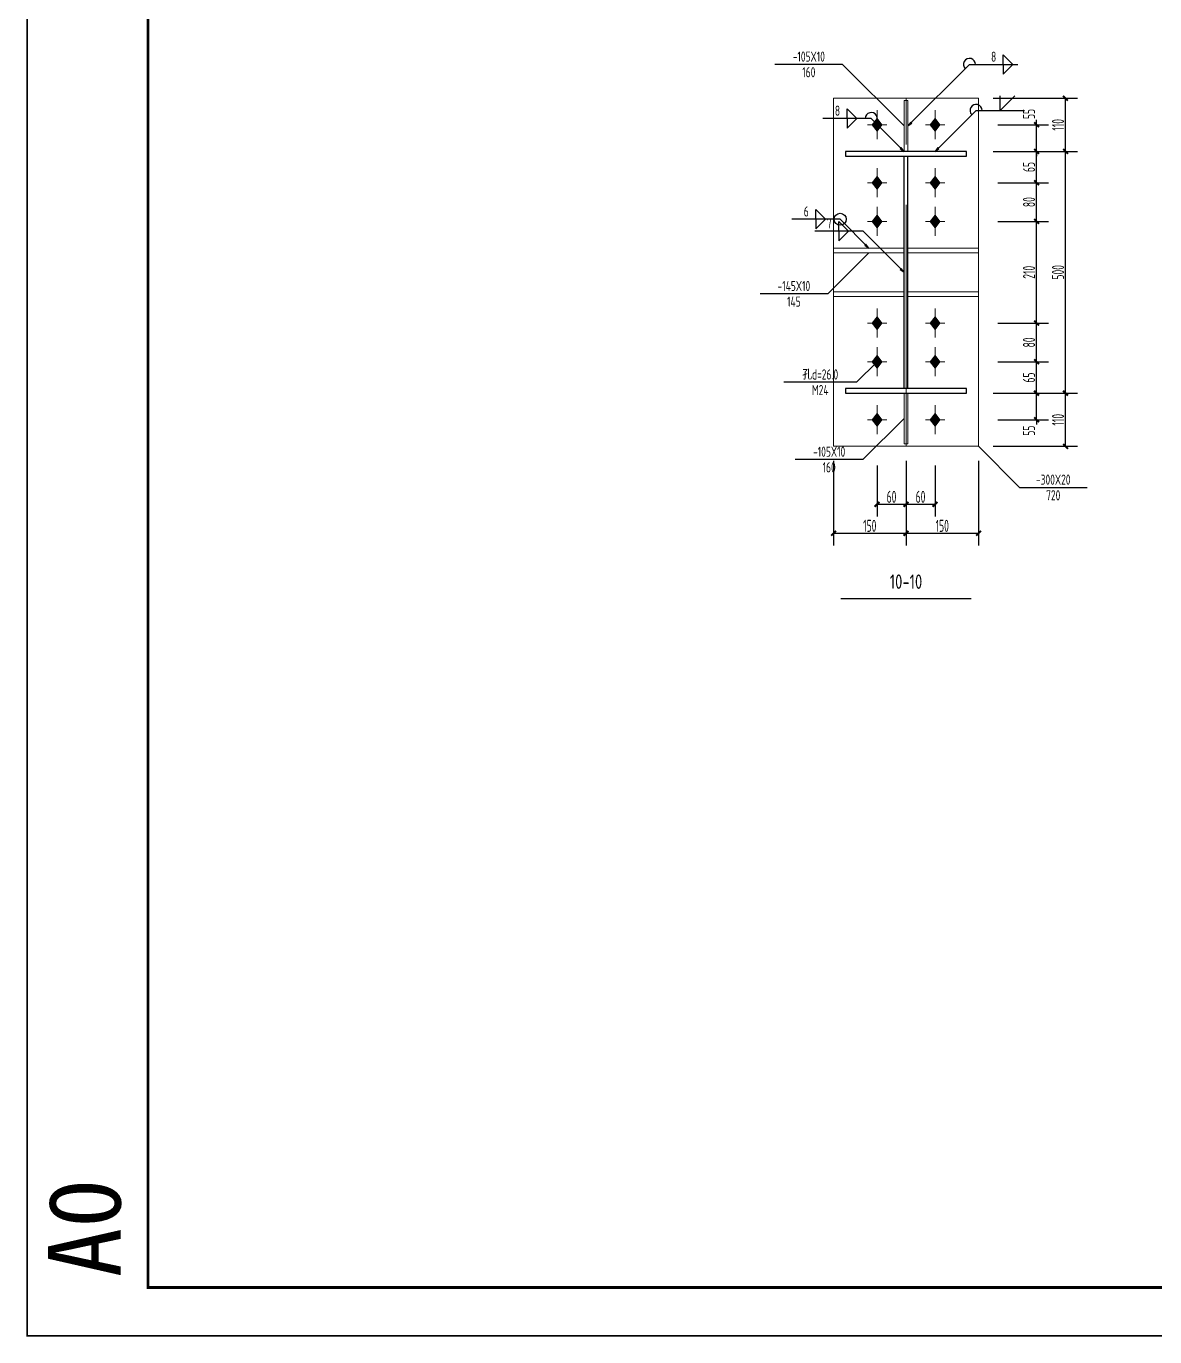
# Model space of a CAD drawing. Extents: x 447413 to 2975780, y -1432727 to 1301644.
# Drawn here: x 2617178 to 2640530, y -1278780 to -1251664 of the extents above; entities that cross this region are included whole.
import ezdxf
from ezdxf.enums import TextEntityAlignment as Align

# ---------------------------------------------------------------- set-up
doc = ezdxf.new("R2010")
doc.units = 0
doc.header["$LTSCALE"] = 1000
doc.header["$MEASUREMENT"] = 0
doc.linetypes.add('线型6', pattern=[8.75, 5, -1.25, 1.25, -1.25])
for name, color, linetype in [('10', 7, 'Continuous'), ('图框', 253, 'Continuous'), ('尺寸标注', 253, 'Continuous'), ('焊缝标注', 253, 'Continuous'), ('螺栓孔标注', 253, 'Continuous'), ('钢板标注', 253, 'Continuous')]:
    doc.layers.add(name, color=color, linetype=linetype)
doc.layers.add('20', color=2, linetype='Continuous', lineweight=18)
doc.styles.add('PkpmHz', font='Pkpmeng', dxfattribs={"width": 0.6, "bigfont": 'hztxt'})
doc.styles.add('黑体', font='simhei.ttf')
doc.dimstyles.new('Pkpm_1.00', dxfattribs={"dimtxt": 250, "dimasz": 100, "dimexe": 250, "dimexo": 0.0625, "dimgap": 30, "dimtad": 1, "dimdec": 0, "dimrnd": 5, "dimzin": 0, "dimdsep": 46, "dimtxsty": 'PkpmHz', "dimblk1": 'ARCHTICK', "dimblk2": 'ARCHTICK', "dimsah": 1, "dimcen": 0.09, "dimadec": 0, "dimazin": 0, "dimtfac": 1, "dimtdec": 0, "dimtmove": 2, "dimatfit": 1, "dimfxl": 0, "dimtolj": 1, "dimtzin": 0, "dimarcsym": 0})

# ---------------------------------------------------------------- blocks, each defined once
blk = doc.blocks.new('A$C6B0021A6')
at = {"layer": '图框', "color": 2, "const_width": 40, "elevation": -84000}
blk.add_lwpolyline([(20, 84120), (118920, 84120), (118920, 20), (20, 20)], close=True, dxfattribs=at)
at = {"layer": '图框', "color": 153, "const_width": 58, "elevation": -84000}
blk.add_lwpolyline([(111420, 1020), (2520, 1020), (2520, 83120), (111420, 83120)], close=True, dxfattribs=at)
at = {"layer": '图框', "color": 2, "style": '黑体'}
blk.add_text('A0', height=1500, rotation=90, dxfattribs=at).set_placement((1953, 1232))
blk = doc.blocks.new('_ArchTick')
at = {"color": 0, "linetype": 'ByBlock', "const_width": 0.4}
blk.add_lwpolyline([(-0.5, -0.5), (0.5, 0.5)], dxfattribs=at)
blk = doc.blocks.new('*D1413')
at = {"layer": 'Defpoints', "color": 0, "linetype": 'Continuous', "transparency": 16777216}
for p in [(2636883, -1253703), (2638083, -1253703), (2636883, -1254253)]:
    blk.add_point(p, dxfattribs=at)
at = {"layer": '尺寸标注', "color": 0, "linetype": 'Continuous', "lineweight": -2, "transparency": 16777216}
for p, q in [((2637283, -1253703), (2638333, -1253703)), ((2638083, -1253703), (2638083, -1253603)), ((2638083, -1254253), (2638083, -1253703)), ((2637283, -1254253), (2638333, -1254253)), ((2638083, -1254253), (2638083, -1254353))]:
    blk.add_line(p, q, dxfattribs=at)
at = {"layer": '尺寸标注', "color": 0, "linetype": 'Continuous', "lineweight": -2, "transparency": 16777216, "xscale": 100, "yscale": 100, "zscale": 100}
for p, rotation in [((2638083, -1253703), 270), ((2638083, -1254253), 90)]:
    blk.add_blockref('_ArchTick', p, dxfattribs=dict(at, rotation=rotation))
at = {"layer": '尺寸标注', "color": 0, "linetype": 'Continuous', "transparency": 16777216, "insert": (2637928, -1253479), "char_height": 250, "attachment_point": 5, "rotation": 90, "style": 'PkpmHz'}
blk.add_mtext('\\A1;55', dxfattribs=at)
blk = doc.blocks.new('*D1414')
at = {"layer": 'Defpoints', "color": 0, "linetype": 'Continuous', "transparency": 16777216}
for p in [(2636883, -1254253), (2638083, -1254253), (2636883, -1254903)]:
    blk.add_point(p, dxfattribs=at)
at = {"layer": '尺寸标注', "color": 0, "linetype": 'Continuous', "lineweight": -2, "transparency": 16777216}
for p, q in [((2637283, -1254253), (2638333, -1254253)), ((2638083, -1254903), (2638083, -1254253)), ((2637283, -1254903), (2638333, -1254903))]:
    blk.add_line(p, q, dxfattribs=at)
at = {"layer": '尺寸标注', "color": 0, "linetype": 'Continuous', "lineweight": -2, "transparency": 16777216, "xscale": 100, "yscale": 100, "zscale": 100}
for p, rotation in [((2638083, -1254253), 90), ((2638083, -1254903), 270)]:
    blk.add_blockref('_ArchTick', p, dxfattribs=dict(at, rotation=rotation))
at = {"layer": '尺寸标注', "color": 0, "linetype": 'Continuous', "transparency": 16777216, "insert": (2637928, -1254578), "char_height": 250, "attachment_point": 5, "rotation": 90, "style": 'PkpmHz'}
blk.add_mtext('\\A1;65', dxfattribs=at)
blk = doc.blocks.new('*D1415')
at = {"layer": 'Defpoints', "color": 0, "linetype": 'Continuous', "transparency": 16777216}
for p in [(2636883, -1254903), (2638083, -1254903), (2636883, -1255703)]:
    blk.add_point(p, dxfattribs=at)
at = {"layer": '尺寸标注', "color": 0, "linetype": 'Continuous', "lineweight": -2, "transparency": 16777216}
for p, q in [((2637283, -1254903), (2638333, -1254903)), ((2638083, -1255703), (2638083, -1254903)), ((2637283, -1255703), (2638333, -1255703))]:
    blk.add_line(p, q, dxfattribs=at)
at = {"layer": '尺寸标注', "color": 0, "linetype": 'Continuous', "lineweight": -2, "transparency": 16777216, "xscale": 100, "yscale": 100, "zscale": 100}
for p, rotation in [((2638083, -1254903), 90), ((2638083, -1255703), 270)]:
    blk.add_blockref('_ArchTick', p, dxfattribs=dict(at, rotation=rotation))
at = {"layer": '尺寸标注', "color": 0, "linetype": 'Continuous', "transparency": 16777216, "insert": (2637928, -1255303), "char_height": 250, "attachment_point": 5, "rotation": 90, "style": 'PkpmHz'}
blk.add_mtext('\\A1;80', dxfattribs=at)
blk = doc.blocks.new('*D1416')
at = {"layer": 'Defpoints', "color": 0, "linetype": 'Continuous', "transparency": 16777216}
for p in [(2636883, -1259257), (2638083, -1259257), (2636883, -1259807)]:
    blk.add_point(p, dxfattribs=at)
at = {"layer": '尺寸标注', "color": 0, "linetype": 'Continuous', "lineweight": -2, "transparency": 16777216}
for p, q in [((2637283, -1259257), (2638333, -1259257)), ((2638083, -1259257), (2638083, -1259157)), ((2638083, -1259807), (2638083, -1259257)), ((2637283, -1259807), (2638333, -1259807)), ((2638083, -1259807), (2638083, -1259907))]:
    blk.add_line(p, q, dxfattribs=at)
at = {"layer": '尺寸标注', "color": 0, "linetype": 'Continuous', "lineweight": -2, "transparency": 16777216, "xscale": 100, "yscale": 100, "zscale": 100}
for p, rotation in [((2638083, -1259257), 270), ((2638083, -1259807), 90)]:
    blk.add_blockref('_ArchTick', p, dxfattribs=dict(at, rotation=rotation))
at = {"layer": '尺寸标注', "color": 0, "linetype": 'Continuous', "transparency": 16777216, "insert": (2637928, -1260031), "char_height": 250, "attachment_point": 5, "rotation": 90, "style": 'PkpmHz'}
blk.add_mtext('\\A1;55', dxfattribs=at)
blk = doc.blocks.new('*D1417')
at = {"layer": 'Defpoints', "color": 0, "linetype": 'Continuous', "transparency": 16777216}
for p in [(2636883, -1258607), (2638083, -1258607), (2636883, -1259257)]:
    blk.add_point(p, dxfattribs=at)
at = {"layer": '尺寸标注', "color": 0, "linetype": 'Continuous', "lineweight": -2, "transparency": 16777216}
for p, q in [((2637283, -1258607), (2638333, -1258607)), ((2638083, -1259257), (2638083, -1258607)), ((2637283, -1259257), (2638333, -1259257))]:
    blk.add_line(p, q, dxfattribs=at)
at = {"layer": '尺寸标注', "color": 0, "linetype": 'Continuous', "lineweight": -2, "transparency": 16777216, "xscale": 100, "yscale": 100, "zscale": 100}
for p, rotation in [((2638083, -1258607), 90), ((2638083, -1259257), 270)]:
    blk.add_blockref('_ArchTick', p, dxfattribs=dict(at, rotation=rotation))
at = {"layer": '尺寸标注', "color": 0, "linetype": 'Continuous', "transparency": 16777216, "insert": (2637928, -1258932), "char_height": 250, "attachment_point": 5, "rotation": 90, "style": 'PkpmHz'}
blk.add_mtext('\\A1;65', dxfattribs=at)
blk = doc.blocks.new('*D1418')
at = {"layer": 'Defpoints', "color": 0, "linetype": 'Continuous', "transparency": 16777216}
for p in [(2636883, -1257807), (2638083, -1257807), (2636883, -1258607)]:
    blk.add_point(p, dxfattribs=at)
at = {"layer": '尺寸标注', "color": 0, "linetype": 'Continuous', "lineweight": -2, "transparency": 16777216}
for p, q in [((2637283, -1257807), (2638333, -1257807)), ((2638083, -1258607), (2638083, -1257807)), ((2637283, -1258607), (2638333, -1258607))]:
    blk.add_line(p, q, dxfattribs=at)
at = {"layer": '尺寸标注', "color": 0, "linetype": 'Continuous', "lineweight": -2, "transparency": 16777216, "xscale": 100, "yscale": 100, "zscale": 100}
for p, rotation in [((2638083, -1257807), 90), ((2638083, -1258607), 270)]:
    blk.add_blockref('_ArchTick', p, dxfattribs=dict(at, rotation=rotation))
at = {"layer": '尺寸标注', "color": 0, "linetype": 'Continuous', "transparency": 16777216, "insert": (2637928, -1258207), "char_height": 250, "attachment_point": 5, "rotation": 90, "style": 'PkpmHz'}
blk.add_mtext('\\A1;80', dxfattribs=at)
blk = doc.blocks.new('*D1419')
at = {"layer": 'Defpoints', "color": 0, "linetype": 'Continuous', "transparency": 16777216}
for p in [(2636883, -1255703), (2638083, -1255703), (2636883, -1257807)]:
    blk.add_point(p, dxfattribs=at)
at = {"layer": '尺寸标注', "color": 0, "linetype": 'Continuous', "lineweight": -2, "transparency": 16777216}
for p, q in [((2637283, -1255703), (2638333, -1255703)), ((2638083, -1257807), (2638083, -1255703)), ((2637283, -1257807), (2638333, -1257807))]:
    blk.add_line(p, q, dxfattribs=at)
at = {"layer": '尺寸标注', "color": 0, "linetype": 'Continuous', "lineweight": -2, "transparency": 16777216, "xscale": 100, "yscale": 100, "zscale": 100}
for p, rotation in [((2638083, -1255703), 90), ((2638083, -1257807), 270)]:
    blk.add_blockref('_ArchTick', p, dxfattribs=dict(at, rotation=rotation))
at = {"layer": '尺寸标注', "color": 0, "linetype": 'Continuous', "transparency": 16777216, "insert": (2637928, -1256755), "char_height": 250, "attachment_point": 5, "rotation": 90, "style": 'PkpmHz'}
blk.add_mtext('\\A1;210', dxfattribs=at)
blk = doc.blocks.new('*D1420')
at = {"layer": 'Defpoints', "color": 0, "linetype": 'Continuous', "transparency": 16777216}
for p in [(2634783, -1260356), (2635383, -1260356), (2635383, -1261556)]:
    blk.add_point(p, dxfattribs=at)
at = {"layer": '尺寸标注', "color": 0, "linetype": 'Continuous', "lineweight": -2, "transparency": 16777216}
for p, q in [((2634783, -1260756), (2634783, -1261806)), ((2635383, -1260756), (2635383, -1261806)), ((2634783, -1261556), (2635383, -1261556))]:
    blk.add_line(p, q, dxfattribs=at)
at = {"layer": '尺寸标注', "color": 0, "linetype": 'Continuous', "lineweight": -2, "transparency": 16777216, "xscale": 100, "yscale": 100, "zscale": 100, "rotation": 180}
blk.add_blockref('_ArchTick', (2634783, -1261556), dxfattribs=at)
at = {"layer": '尺寸标注', "color": 0, "linetype": 'Continuous', "lineweight": -2, "transparency": 16777216, "xscale": 100, "yscale": 100, "zscale": 100}
blk.add_blockref('_ArchTick', (2635383, -1261556), dxfattribs=at)
at = {"layer": '尺寸标注', "color": 0, "linetype": 'Continuous', "transparency": 16777216, "insert": (2635083, -1261401), "char_height": 250, "attachment_point": 5, "style": 'PkpmHz'}
blk.add_mtext('\\A1;60', dxfattribs=at)
blk = doc.blocks.new('*D1421')
at = {"layer": 'Defpoints', "color": 0, "linetype": 'Continuous', "transparency": 16777216}
for p in [(2635383, -1260356), (2635983, -1260356), (2635983, -1261556)]:
    blk.add_point(p, dxfattribs=at)
at = {"layer": '尺寸标注', "color": 0, "linetype": 'Continuous', "lineweight": -2, "transparency": 16777216}
for p, q in [((2635383, -1260756), (2635383, -1261806)), ((2635983, -1260756), (2635983, -1261806)), ((2635383, -1261556), (2635983, -1261556))]:
    blk.add_line(p, q, dxfattribs=at)
at = {"layer": '尺寸标注', "color": 0, "linetype": 'Continuous', "lineweight": -2, "transparency": 16777216, "xscale": 100, "yscale": 100, "zscale": 100, "rotation": 180}
blk.add_blockref('_ArchTick', (2635383, -1261556), dxfattribs=at)
at = {"layer": '尺寸标注', "color": 0, "linetype": 'Continuous', "lineweight": -2, "transparency": 16777216, "xscale": 100, "yscale": 100, "zscale": 100}
blk.add_blockref('_ArchTick', (2635983, -1261556), dxfattribs=at)
at = {"layer": '尺寸标注', "color": 0, "linetype": 'Continuous', "transparency": 16777216, "insert": (2635683, -1261401), "char_height": 250, "attachment_point": 5, "style": 'PkpmHz'}
blk.add_mtext('\\A1;60', dxfattribs=at)
blk = doc.blocks.new('*D1422')
at = {"layer": 'Defpoints', "color": 0, "linetype": 'Continuous', "transparency": 16777216}
for p in [(2633883, -1260356), (2635383, -1260356), (2635383, -1262156)]:
    blk.add_point(p, dxfattribs=at)
at = {"layer": '尺寸标注', "color": 0, "linetype": 'Continuous', "lineweight": -2, "transparency": 16777216}
for p, q in [((2633883, -1260656), (2633883, -1262406)), ((2635383, -1260656), (2635383, -1262406)), ((2633883, -1262156), (2635383, -1262156))]:
    blk.add_line(p, q, dxfattribs=at)
at = {"layer": '尺寸标注', "color": 0, "linetype": 'Continuous', "lineweight": -2, "transparency": 16777216, "xscale": 100, "yscale": 100, "zscale": 100, "rotation": 180}
blk.add_blockref('_ArchTick', (2633883, -1262156), dxfattribs=at)
at = {"layer": '尺寸标注', "color": 0, "linetype": 'Continuous', "lineweight": -2, "transparency": 16777216, "xscale": 100, "yscale": 100, "zscale": 100}
blk.add_blockref('_ArchTick', (2635383, -1262156), dxfattribs=at)
at = {"layer": '尺寸标注', "color": 0, "linetype": 'Continuous', "transparency": 16777216, "insert": (2634633, -1262001), "char_height": 250, "attachment_point": 5, "style": 'PkpmHz'}
blk.add_mtext('\\A1;150', dxfattribs=at)
blk = doc.blocks.new('*D1423')
at = {"layer": 'Defpoints', "color": 0, "linetype": 'Continuous', "transparency": 16777216}
for p in [(2635383, -1260356), (2636883, -1260356), (2636883, -1262156)]:
    blk.add_point(p, dxfattribs=at)
at = {"layer": '尺寸标注', "color": 0, "linetype": 'Continuous', "lineweight": -2, "transparency": 16777216}
for p, q in [((2635383, -1260656), (2635383, -1262406)), ((2636883, -1260656), (2636883, -1262406)), ((2635383, -1262156), (2636883, -1262156))]:
    blk.add_line(p, q, dxfattribs=at)
at = {"layer": '尺寸标注', "color": 0, "linetype": 'Continuous', "lineweight": -2, "transparency": 16777216, "xscale": 100, "yscale": 100, "zscale": 100, "rotation": 180}
blk.add_blockref('_ArchTick', (2635383, -1262156), dxfattribs=at)
at = {"layer": '尺寸标注', "color": 0, "linetype": 'Continuous', "lineweight": -2, "transparency": 16777216, "xscale": 100, "yscale": 100, "zscale": 100}
blk.add_blockref('_ArchTick', (2636883, -1262156), dxfattribs=at)
at = {"layer": '尺寸标注', "color": 0, "linetype": 'Continuous', "transparency": 16777216, "insert": (2636133, -1262001), "char_height": 250, "attachment_point": 5, "style": 'PkpmHz'}
blk.add_mtext('\\A1;150', dxfattribs=at)
blk = doc.blocks.new('*D1424')
at = {"layer": 'Defpoints', "color": 0, "linetype": 'Continuous', "transparency": 16777216}
for p in [(2636883, -1259257), (2638683, -1259257), (2636883, -1260356)]:
    blk.add_point(p, dxfattribs=at)
at = {"layer": '尺寸标注', "color": 0, "linetype": 'Continuous', "lineweight": -2, "transparency": 16777216}
for p, q in [((2637183, -1259257), (2638933, -1259257)), ((2638683, -1260356), (2638683, -1259257)), ((2637183, -1260356), (2638933, -1260356))]:
    blk.add_line(p, q, dxfattribs=at)
at = {"layer": '尺寸标注', "color": 0, "linetype": 'Continuous', "lineweight": -2, "transparency": 16777216, "xscale": 100, "yscale": 100, "zscale": 100}
for p, rotation in [((2638683, -1259257), 90), ((2638683, -1260356), 270)]:
    blk.add_blockref('_ArchTick', p, dxfattribs=dict(at, rotation=rotation))
at = {"layer": '尺寸标注', "color": 0, "linetype": 'Continuous', "transparency": 16777216, "insert": (2638528, -1259806), "char_height": 250, "attachment_point": 5, "rotation": 90, "style": 'PkpmHz'}
blk.add_mtext('\\A1;110', dxfattribs=at)
blk = doc.blocks.new('*D1425')
at = {"layer": 'Defpoints', "color": 0, "linetype": 'Continuous', "transparency": 16777216}
for p in [(2636883, -1254253), (2638683, -1254253), (2636883, -1259257)]:
    blk.add_point(p, dxfattribs=at)
at = {"layer": '尺寸标注', "color": 0, "linetype": 'Continuous', "lineweight": -2, "transparency": 16777216}
for p, q in [((2637183, -1254253), (2638933, -1254253)), ((2638683, -1259257), (2638683, -1254253)), ((2637183, -1259257), (2638933, -1259257))]:
    blk.add_line(p, q, dxfattribs=at)
at = {"layer": '尺寸标注', "color": 0, "linetype": 'Continuous', "lineweight": -2, "transparency": 16777216, "xscale": 100, "yscale": 100, "zscale": 100}
for p, rotation in [((2638683, -1254253), 90), ((2638683, -1259257), 270)]:
    blk.add_blockref('_ArchTick', p, dxfattribs=dict(at, rotation=rotation))
at = {"layer": '尺寸标注', "color": 0, "linetype": 'Continuous', "transparency": 16777216, "insert": (2638528, -1256755), "char_height": 250, "attachment_point": 5, "rotation": 90, "style": 'PkpmHz'}
blk.add_mtext('\\A1;500', dxfattribs=at)
blk = doc.blocks.new('*D1426')
at = {"layer": 'Defpoints', "color": 0, "linetype": 'Continuous', "transparency": 16777216}
for p in [(2636883, -1253154), (2638683, -1253154), (2636883, -1254253)]:
    blk.add_point(p, dxfattribs=at)
at = {"layer": '尺寸标注', "color": 0, "linetype": 'Continuous', "lineweight": -2, "transparency": 16777216}
for p, q in [((2637183, -1253154), (2638933, -1253154)), ((2638683, -1254253), (2638683, -1253154)), ((2637183, -1254253), (2638933, -1254253))]:
    blk.add_line(p, q, dxfattribs=at)
at = {"layer": '尺寸标注', "color": 0, "linetype": 'Continuous', "lineweight": -2, "transparency": 16777216, "xscale": 100, "yscale": 100, "zscale": 100}
for p, rotation in [((2638683, -1253154), 90), ((2638683, -1254253), 270)]:
    blk.add_blockref('_ArchTick', p, dxfattribs=dict(at, rotation=rotation))
at = {"layer": '尺寸标注', "color": 0, "linetype": 'Continuous', "transparency": 16777216, "insert": (2638528, -1253704), "char_height": 250, "attachment_point": 5, "rotation": 90, "style": 'PkpmHz'}
blk.add_mtext('\\A1;110', dxfattribs=at)

msp = doc.modelspace()

# ---------------------------------------------------------------- hatches: boundary and pattern name
at = {"layer": '10'}
for points in [[(2634782.9, -1253573.1), (2634682.9, -1253703.1), (2634782.9, -1253833.1), (2634882.9, -1253703.1)], [(2635982.9, -1253573.1), (2635882.9, -1253703.1), (2635982.9, -1253833.1), (2636082.9, -1253703.1)], [(2634782.9, -1254773.1), (2634682.9, -1254903.1), (2634782.9, -1255033.1), (2634882.9, -1254903.1)], [(2635982.9, -1254773.1), (2635882.9, -1254903.1), (2635982.9, -1255033.1), (2636082.9, -1254903.1)], [(2634782.9, -1255573.1), (2634682.9, -1255703.1), (2634782.9, -1255833.1), (2634882.9, -1255703.1)], [(2635982.9, -1255573.1), (2635882.9, -1255703.1), (2635982.9, -1255833.1), (2636082.9, -1255703.1)], [(2634782.9, -1257677.2), (2634682.9, -1257807.2), (2634782.9, -1257937.2), (2634882.9, -1257807.2)], [(2635982.9, -1257677.2), (2635882.9, -1257807.2), (2635982.9, -1257937.2), (2636082.9, -1257807.2)], [(2634782.9, -1258477.2), (2634682.9, -1258607.2), (2634782.9, -1258737.2), (2634882.9, -1258607.2)], [(2635982.9, -1258477.2), (2635882.9, -1258607.2), (2635982.9, -1258737.2), (2636082.9, -1258607.2)], [(2634782.9, -1259677.2), (2634682.9, -1259807.2), (2634782.9, -1259937.2), (2634882.9, -1259807.2)], [(2635982.9, -1259677.2), (2635882.9, -1259807.2), (2635982.9, -1259937.2), (2636082.9, -1259807.2)]]:
    msp.add_hatch(color=1, dxfattribs=at).paths.add_polyline_path(points)
at = {"layer": '焊缝标注'}
for points in [[(2635422.9, -1253728.1), (2635504.2, -1253668), (2635483, -1253646.8)], [(2635342.9, -1254253.1), (2635282.9, -1254171.7), (2635261.6, -1254192.9)], [(2635982.9, -1254253.1), (2636064.2, -1254193), (2636043, -1254171.8)], [(2634612.9, -1256253.1), (2634552.9, -1256171.7), (2634531.6, -1256192.9)], [(2635342.9, -1256755.1), (2635282.9, -1256673.7), (2635261.6, -1256694.9)]]:
    msp.add_hatch(color=256, dxfattribs=at).paths.add_polyline_path(points)

# ---------------------------------------------------------------- linework, layer by layer
at = {"layer": '10', "linetype": '线型6', "lineweight": 18}
msp.add_line((2635382.9, -1260360.8, 126000), (2635382.9, -1253149.5, 126000), dxfattribs=at)
at = {"layer": '10', "color": 9, "lineweight": 18}
for p, q in [((2634782.9, -1253403.1, 126000), (2634782.9, -1254003.1, 126000)), ((2635982.9, -1253403.1, 126000), (2635982.9, -1254003.1, 126000)), ((2634982.9, -1253703.1, 126000), (2634582.9, -1253703.1, 126000)), ((2636182.9, -1253703.1, 126000), (2635782.9, -1253703.1, 126000)), ((2634782.9, -1254603.1, 126000), (2634782.9, -1255203.1, 126000)), ((2635982.9, -1254603.1, 126000), (2635982.9, -1255203.1, 126000)), ((2634982.9, -1254903.1, 126000), (2634582.9, -1254903.1, 126000)), ((2636182.9, -1254903.1, 126000), (2635782.9, -1254903.1, 126000)), ((2634782.9, -1255403.1, 126000), (2634782.9, -1256003.1, 126000)), ((2635982.9, -1255403.1, 126000), (2635982.9, -1256003.1, 126000)), ((2634982.9, -1255703.1, 126000), (2634582.9, -1255703.1, 126000)), ((2636182.9, -1255703.1, 126000), (2635782.9, -1255703.1, 126000)), ((2634782.9, -1257507.2, 126000), (2634782.9, -1258107.2, 126000)), ((2635982.9, -1257507.2, 126000), (2635982.9, -1258107.2, 126000)), ((2634982.9, -1257807.2, 126000), (2634582.9, -1257807.2, 126000)), ((2636182.9, -1257807.2, 126000), (2635782.9, -1257807.2, 126000)), ((2634782.9, -1258307.2, 126000), (2634782.9, -1258907.2, 126000)), ((2635982.9, -1258307.2, 126000), (2635982.9, -1258907.2, 126000)), ((2634982.9, -1258607.2, 126000), (2634582.9, -1258607.2, 126000)), ((2636182.9, -1258607.2, 126000), (2635782.9, -1258607.2, 126000)), ((2634782.9, -1259507.2, 126000), (2634782.9, -1260107.2, 126000)), ((2635982.9, -1259507.2, 126000), (2635982.9, -1260107.2, 126000)), ((2634982.9, -1259807.2, 126000), (2634582.9, -1259807.2, 126000)), ((2636182.9, -1259807.2, 126000), (2635782.9, -1259807.2, 126000))]:
    msp.add_line(p, q, dxfattribs=at)
at = {"layer": '10', "color": 3}
for p, q in [((2636632.9, -1254253.1, 126000), (2634132.9, -1254253.1, 126000)), ((2634132.9, -1254253.1, 126000), (2634132.9, -1254353.1, 126000)), ((2634132.9, -1254353.1, 126000), (2636632.9, -1254353.1, 126000)), ((2635342.9, -1259157.2, 126000), (2635342.9, -1254353.1, 126000)), ((2635422.9, -1259157.2, 126000), (2635422.9, -1254353.1, 126000)), ((2636632.9, -1254353.1, 126000), (2636632.9, -1254253.1, 126000)), ((2636632.9, -1259157.2, 126000), (2634132.9, -1259157.2, 126000)), ((2634132.9, -1259157.2, 126000), (2634132.9, -1259257.2, 126000)), ((2634132.9, -1259257.2, 126000), (2636632.9, -1259257.2, 126000)), ((2636632.9, -1259257.2, 126000), (2636632.9, -1259157.2, 126000))]:
    msp.add_line(p, q, dxfattribs=at)
at = {"layer": '10'}
msp.add_line((2634032.9, -1263505.8, 126000), (2636732.9, -1263505.8, 126000), dxfattribs=at)
at = {"layer": '10', "color": 1, "linetype": 'Continuous', "elevation": 126000}
for points in [[(2634782.9, -1253573.1), (2634682.9, -1253703.1), (2634782.9, -1253833.1), (2634882.9, -1253703.1)], [(2635982.9, -1253573.1), (2635882.9, -1253703.1), (2635982.9, -1253833.1), (2636082.9, -1253703.1)], [(2634782.9, -1254773.1), (2634682.9, -1254903.1), (2634782.9, -1255033.1), (2634882.9, -1254903.1)], [(2635982.9, -1254773.1), (2635882.9, -1254903.1), (2635982.9, -1255033.1), (2636082.9, -1254903.1)], [(2634782.9, -1255573.1), (2634682.9, -1255703.1), (2634782.9, -1255833.1), (2634882.9, -1255703.1)], [(2635982.9, -1255573.1), (2635882.9, -1255703.1), (2635982.9, -1255833.1), (2636082.9, -1255703.1)], [(2634782.9, -1257677.2), (2634682.9, -1257807.2), (2634782.9, -1257937.2), (2634882.9, -1257807.2)], [(2635982.9, -1257677.2), (2635882.9, -1257807.2), (2635982.9, -1257937.2), (2636082.9, -1257807.2)], [(2634782.9, -1258477.2), (2634682.9, -1258607.2), (2634782.9, -1258737.2), (2634882.9, -1258607.2)], [(2635982.9, -1258477.2), (2635882.9, -1258607.2), (2635982.9, -1258737.2), (2636082.9, -1258607.2)], [(2634782.9, -1259677.2), (2634682.9, -1259807.2), (2634782.9, -1259937.2), (2634882.9, -1259807.2)], [(2635982.9, -1259677.2), (2635882.9, -1259807.2), (2635982.9, -1259937.2), (2636082.9, -1259807.2)]]:
    msp.add_lwpolyline(points, close=True, dxfattribs=at)
at = {"layer": '20'}
for p, q in [((2636882.9, -1253154.5, 126000), (2633882.9, -1253154.5, 126000)), ((2633882.9, -1253154.5, 126000), (2633882.9, -1260355.8, 126000)), ((2635422.9, -1253203.1, 126000), (2635342.9, -1253203.1, 126000)), ((2635342.9, -1253203.1, 126000), (2635342.9, -1254253.1, 126000)), ((2635422.9, -1254253.1, 126000), (2635422.9, -1253203.1, 126000)), ((2636882.9, -1260355.8, 126000), (2636882.9, -1253154.5, 126000)), ((2635342.9, -1254253.1, 126000), (2635422.9, -1254253.1, 126000)), ((2635342.9, -1256253.1, 126000), (2633882.9, -1256253.1, 126000)), ((2633882.9, -1256253.1, 126000), (2633882.9, -1256353.1, 126000)), ((2635342.9, -1256353.1, 126000), (2635342.9, -1256253.1, 126000)), ((2635422.9, -1256253.1, 126000), (2636882.9, -1256253.1, 126000)), ((2635422.9, -1256353.1, 126000), (2635422.9, -1256253.1, 126000)), ((2636882.9, -1256253.1, 126000), (2636882.9, -1256353.1, 126000)), ((2633882.9, -1256353.1, 126000), (2635342.9, -1256353.1, 126000)), ((2636882.9, -1256353.1, 126000), (2635422.9, -1256353.1, 126000)), ((2633882.9, -1257257.2, 126000), (2633882.9, -1257157.2, 126000)), ((2633882.9, -1257157.2, 126000), (2635342.9, -1257157.2, 126000)), ((2635342.9, -1257257.2, 126000), (2633882.9, -1257257.2, 126000)), ((2635342.9, -1257157.2, 126000), (2635342.9, -1257257.2, 126000)), ((2636882.9, -1257157.2, 126000), (2635422.9, -1257157.2, 126000)), ((2635422.9, -1257157.2, 126000), (2635422.9, -1257257.2, 126000)), ((2635422.9, -1257257.2, 126000), (2636882.9, -1257257.2, 126000)), ((2636882.9, -1257257.2, 126000), (2636882.9, -1257157.2, 126000)), ((2635342.9, -1259257.2, 126000), (2635422.9, -1259257.2, 126000)), ((2635342.9, -1260307.2, 126000), (2635342.9, -1259257.2, 126000)), ((2635422.9, -1259257.2, 126000), (2635422.9, -1260307.2, 126000)), ((2633882.9, -1260355.8, 126000), (2636882.9, -1260355.8, 126000)), ((2635422.9, -1260307.2, 126000), (2635342.9, -1260307.2, 126000))]:
    msp.add_line(p, q, dxfattribs=at)
at = {"layer": '焊缝标注'}
for p, q in [((2635422.9, -1253728.1, 126000), (2636696.2, -1252455.8, 126000)), ((2636696.2, -1252455.8, 126000), (2637696.2, -1252455.8, 126000)), ((2637396.2, -1252255.8, 126000), (2637596.2, -1252455.8, 126000)), ((2637396.2, -1252455.8, 126000), (2637396.2, -1252255.8, 126000)), ((2637396.2, -1252655.8, 126000), (2637596.2, -1252455.8, 126000)), ((2637396.2, -1252455.8, 126000), (2637396.2, -1252655.8, 126000)), ((2637331.7, -1253404.9, 126000), (2637331.7, -1253104.9, 126000)), ((2637331.7, -1253404.9, 126000), (2637631.7, -1253104.9, 126000)), ((2634664.9, -1253573.4, 126000), (2633664.9, -1253573.4, 126000)), ((2634364.9, -1253573.4, 126000), (2634164.9, -1253373.4, 126000)), ((2634164.9, -1253573.4, 126000), (2634164.9, -1253373.4, 126000)), ((2634364.9, -1253573.4, 126000), (2634164.9, -1253773.4, 126000)), ((2634164.9, -1253573.4, 126000), (2634164.9, -1253773.4, 126000)), ((2635342.9, -1254253.1, 126000), (2634664.9, -1253573.4, 126000)), ((2635982.9, -1254253.1, 126000), (2636831.7, -1253404.9, 126000)), ((2636831.7, -1253404.9, 126000), (2637831.7, -1253404.9, 126000)), ((2633719.6, -1255658.4, 126000), (2633519.6, -1255458.4, 126000)), ((2633519.6, -1255658.4, 126000), (2633519.6, -1255458.4, 126000)), ((2634019.6, -1255658.4, 126000), (2633019.6, -1255658.4, 126000)), ((2633719.6, -1255658.4, 126000), (2633519.6, -1255858.4, 126000)), ((2633519.6, -1255658.4, 126000), (2633519.6, -1255858.4, 126000)), ((2634195.3, -1255905.6, 126000), (2633995.3, -1255705.6, 126000)), ((2633995.3, -1255905.6, 126000), (2633995.3, -1255705.6, 126000)), ((2634612.9, -1256253.1, 126000), (2634019.6, -1255658.4, 126000)), ((2634495.3, -1255905.6, 126000), (2633495.3, -1255905.6, 126000)), ((2634195.3, -1255905.6, 126000), (2633995.3, -1256105.6, 126000)), ((2633995.3, -1255905.6, 126000), (2633995.3, -1256105.6, 126000)), ((2635342.9, -1256755.1, 126000), (2634495.3, -1255905.6, 126000))]:
    msp.add_line(p, q, dxfattribs=at)
at = {"layer": '焊缝标注', "linetype": 'Continuous', "elevation": 126000}
for points in [[(2635422.9, -1253728.1), (2635504.2, -1253668), (2635483, -1253646.8)], [(2635342.9, -1254253.1), (2635282.9, -1254171.7), (2635261.6, -1254192.9)], [(2635982.9, -1254253.1), (2636064.2, -1254193), (2636043, -1254171.8)], [(2634612.9, -1256253.1), (2634552.9, -1256171.7), (2634531.6, -1256192.9)], [(2635342.9, -1256755.1), (2635282.9, -1256673.7), (2635261.6, -1256694.9)]]:
    msp.add_lwpolyline(points, close=True, dxfattribs=at)
at = {"layer": '焊缝标注'}
msp.add_circle((2634019.6, -1255658.4, 126000), 125, dxfattribs=at)
for centre, start, end in [((2636696.2, -1252455.8, 126000), 0, 224.97719), ((2636831.7, -1253404.9, 126000), 0, 224.97719), ((2634664.9, -1253573.4, 126000), 314.93158, 180)]:
    msp.add_arc(centre, 125, start, end, dxfattribs=at)
at = {"layer": '螺栓孔标注'}
for p, q in [((2634782.9, -1258607.2, 126000), (2634357.7, -1259030.6, 126000)), ((2634357.7, -1259030.6, 126000), (2632857.7, -1259030.6, 126000))]:
    msp.add_line(p, q, dxfattribs=at)
at = {"layer": '螺栓孔标注', "const_width": 0.1, "elevation": 126000}
msp.add_lwpolyline([(2634782.9, -1258607.2, 1), (2634782.8, -1258607.2, 1)], format="xyb", close=True, dxfattribs=at)
at = {"layer": '钢板标注'}
for p, q in [((2634071.6, -1252453.8, 126000), (2632671.6, -1252453.8, 126000)), ((2635342.9, -1253728.1, 126000), (2634071.6, -1252453.8, 126000)), ((2634612.9, -1256353.1, 126000), (2633762.6, -1257199.9, 126000)), ((2633762.6, -1257199.9, 126000), (2632362.6, -1257199.9, 126000)), ((2635342.9, -1259782.2, 126000), (2634492.6, -1260629, 126000)), ((2636882.9, -1260355.8, 126000), (2637729, -1261206.7, 126000)), ((2634492.6, -1260629, 126000), (2633092.6, -1260629, 126000)), ((2637729, -1261206.7, 126000), (2639129, -1261206.7, 126000))]:
    msp.add_line(p, q, dxfattribs=at)
at = {"layer": '钢板标注', "const_width": 0.1, "elevation": 126000}
for points in [[(2635342.9, -1253728.1, 1), (2635342.8, -1253728.1, 1)], [(2634612.9, -1256353.1, 1), (2634612.8, -1256353.1, 1)], [(2635342.9, -1259782.2, 1), (2635342.8, -1259782.2, 1)], [(2636882.9, -1260355.8, 1), (2636882.8, -1260355.8, 1)]]:
    msp.add_lwpolyline(points, format="xyb", close=True, dxfattribs=at)

# ---------------------------------------------------------------- block references
msp.add_blockref('A$C6B0021A6', (2617178.3, -1278780.1, 210000))

# ---------------------------------------------------------------- texts
at = {"layer": '10', "style": 'PkpmHz', "width": 0.77}
msp.add_text('10-10', height=300, dxfattribs=at).set_placement((2635382.9, -1263155.8, 126000), align=Align.MIDDLE_CENTER)
at = {"layer": '焊缝标注', "style": 'PkpmHz', "width": 0.71}
for s, p in [('8', (2637196.2, -1252399.2, 126000)), ('8', (2633964.9, -1253516.8, 126000)), ('6', (2633319.6, -1255601.8, 126000)), ('7', (2633795.3, -1255849, 126000))]:
    msp.add_text(s, height=210, dxfattribs=at).set_placement(p, align=Align.CENTER)
at = {"layer": '螺栓孔标注', "style": 'PkpmHz', "width": 0.71}
msp.add_text('孔d=26.0', height=210, dxfattribs=at).set_placement((2633607.7, -1258974, 126000), align=Align.CENTER)
msp.add_text('M24', height=210, dxfattribs=at).set_placement((2633607.7, -1259087.2, 126000), align=Align.TOP_CENTER)
at = {"layer": '钢板标注', "style": 'PkpmHz', "width": 0.71}
for s, p in [('-105X10', (2633371.6, -1252397.2, 126000)), ('-145X10', (2633062.6, -1257143.3, 126000)), ('-105X10', (2633792.6, -1260572.4, 126000)), ('-300X20', (2638429, -1261150.1, 126000))]:
    msp.add_text(s, height=210, dxfattribs=at).set_placement(p, align=Align.CENTER)
for s, p in [('160', (2633371.6, -1252510.4, 126000)), ('145', (2633062.6, -1257256.5, 126000)), ('160', (2633792.6, -1260685.6, 126000)), ('720', (2638429, -1261263.3, 126000))]:
    msp.add_text(s, height=210, dxfattribs=at).set_placement(p, align=Align.TOP_CENTER)

# ---------------------------------------------------------------- dimensions: what is measured, and where the dimension line sits
at = {"layer": '尺寸标注', "linetype": 'Continuous'}
for base, p1, p2, text, override, picture, middle in [((2638682.9, -1253154.5, 126000), (2636882.9, -1254253.1, 126000), (2636882.9, -1253154.5, 126000), '110', {"dimexo": 300, "dimtih": 0, "dimtoh": 0}, '*D1426', (2638527.9, -1253703.8, 126000)), ((2638082.9, -1254253.1, 126000), (2636882.9, -1254903.1, 126000), (2636882.9, -1254253.1, 126000), '65', {"dimexo": 400, "dimtih": 0, "dimtoh": 0}, '*D1414', (2637927.9, -1254578.1, 126000)), ((2638682.9, -1254253.1, 126000), (2636882.9, -1259257.2, 126000), (2636882.9, -1254253.1, 126000), '500', {"dimexo": 300, "dimtih": 0, "dimtoh": 0}, '*D1425', (2638527.9, -1256755.1, 126000)), ((2638082.9, -1254903.1, 126000), (2636882.9, -1255703.1, 126000), (2636882.9, -1254903.1, 126000), '80', {"dimexo": 400, "dimtih": 0, "dimtoh": 0}, '*D1415', (2637927.9, -1255303.1, 126000)), ((2638082.9, -1255703.1, 126000), (2636882.9, -1257807.2, 126000), (2636882.9, -1255703.1, 126000), '210', {"dimexo": 400, "dimtih": 0, "dimtoh": 0}, '*D1419', (2637927.9, -1256755.1, 126000)), ((2638082.9, -1257807.2, 126000), (2636882.9, -1258607.2, 126000), (2636882.9, -1257807.2, 126000), '80', {"dimexo": 400, "dimtih": 0, "dimtoh": 0}, '*D1418', (2637927.9, -1258207.2, 126000)), ((2638082.9, -1258607.2, 126000), (2636882.9, -1259257.2, 126000), (2636882.9, -1258607.2, 126000), '65', {"dimexo": 400, "dimtih": 0, "dimtoh": 0}, '*D1417', (2637927.9, -1258932.2, 126000)), ((2638682.9, -1259257.2, 126000), (2636882.9, -1260355.8, 126000), (2636882.9, -1259257.2, 126000), '110', {"dimexo": 300, "dimtih": 0, "dimtoh": 0}, '*D1424', (2638527.9, -1259806.5, 126000))]:
    dim = msp.add_linear_dim(base=base, p1=p1, p2=p2, angle=90, text=text, dimstyle='Pkpm_1.00', override=override, dxfattribs=at)
    dim.commit()
    dim.dimension.update_dxf_attribs({"geometry": picture, "text_midpoint": middle})
for base, p1, p2, picture, middle in [((2638082.9, -1253703.1, 126000), (2636882.9, -1254253.1, 126000), (2636882.9, -1253703.1, 126000), '*D1413', (2637927.6, -1253479.5, 126000)), ((2638082.9, -1259257.2, 126000), (2636882.9, -1259807.2, 126000), (2636882.9, -1259257.2, 126000), '*D1416', (2637927.6, -1260030.8, 126000))]:
    dim = msp.add_linear_dim(base=base, p1=p1, p2=p2, angle=90, text='55', dimstyle='Pkpm_1.00', override={"dimexo": 400, "dimtih": 0, "dimtoh": 0}, dxfattribs=at)
    dim.commit()
    dim.dimension.update_dxf_attribs({"geometry": picture, "text_midpoint": middle, "dimtype": 128})
for base, p1, p2, text, override, picture, middle in [((2635382.9, -1262155.8, 126000), (2633882.9, -1260355.8, 126000), (2635382.9, -1260355.8, 126000), '150', {"dimexo": 300, "dimtih": 0, "dimtoh": 0}, '*D1422', (2634632.9, -1262000.8, 126000)), ((2635382.9, -1261555.8, 126000), (2634782.9, -1260355.8, 126000), (2635382.9, -1260355.8, 126000), '60', {"dimexo": 400, "dimtih": 0, "dimtoh": 0}, '*D1420', (2635082.9, -1261400.8, 126000)), ((2635982.9, -1261555.8, 126000), (2635382.9, -1260355.8, 126000), (2635982.9, -1260355.8, 126000), '60', {"dimexo": 400, "dimtih": 0, "dimtoh": 0}, '*D1421', (2635682.9, -1261400.8, 126000)), ((2636882.9, -1262155.8, 126000), (2635382.9, -1260355.8, 126000), (2636882.9, -1260355.8, 126000), '150', {"dimexo": 300, "dimtih": 0, "dimtoh": 0}, '*D1423', (2636132.9, -1262000.8, 126000))]:
    dim = msp.add_linear_dim(base=base, p1=p1, p2=p2, text=text, dimstyle='Pkpm_1.00', override=override, dxfattribs=at)
    dim.commit()
    dim.dimension.update_dxf_attribs({"geometry": picture, "text_midpoint": middle})

doc.saveas('drawing.dxf')
